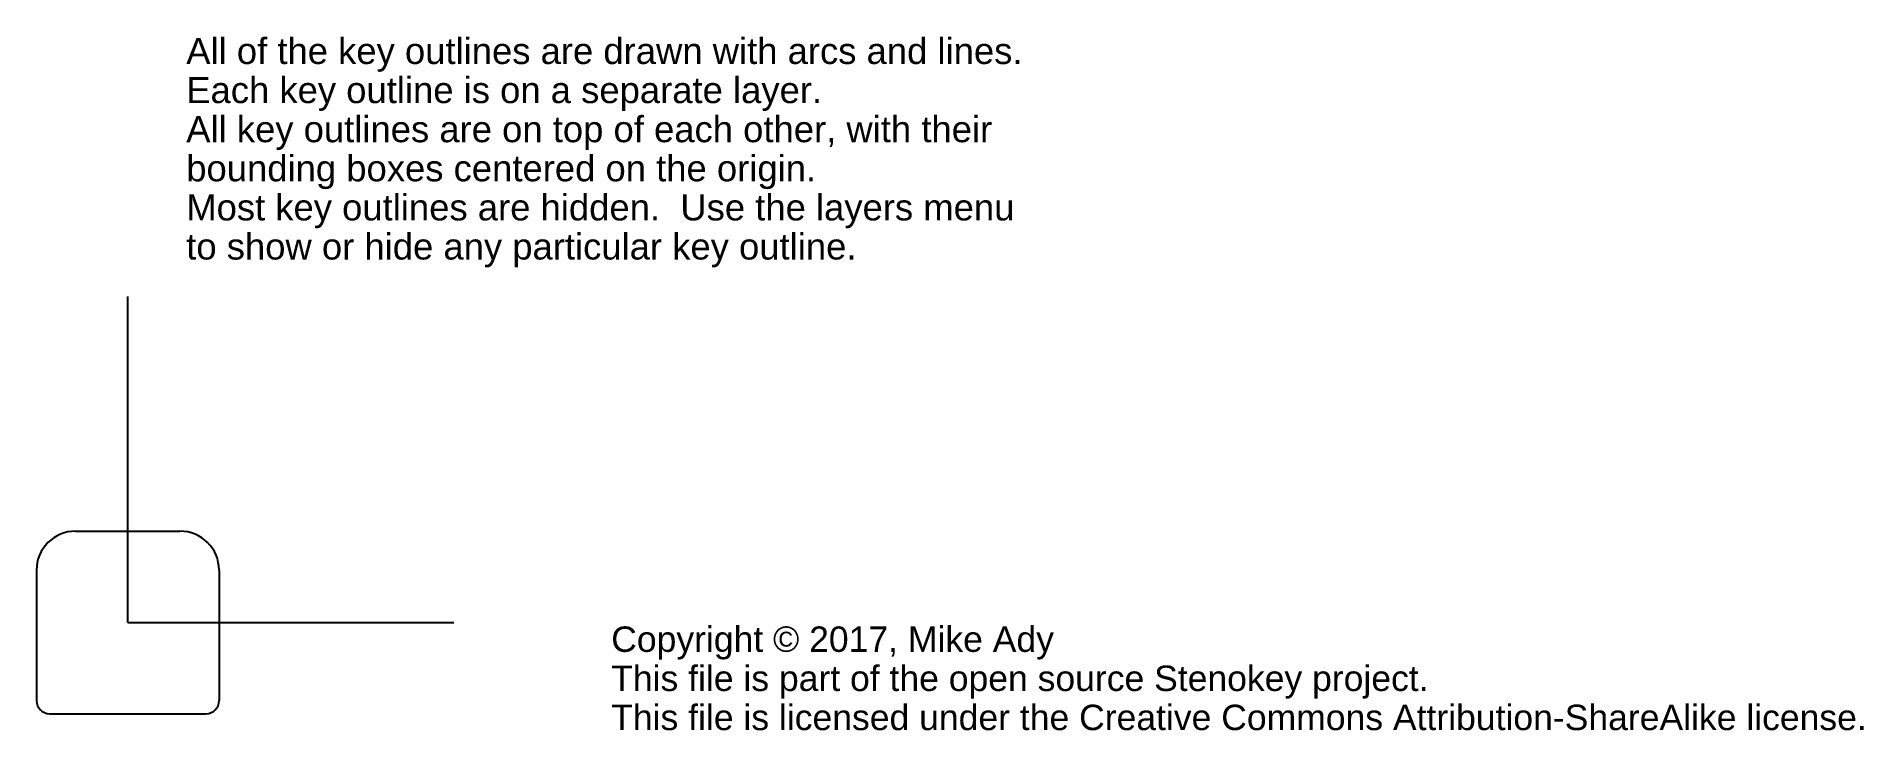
# Model space of a CAD drawing. Header units: inches. Extents: x -7 to 133, y -8 to 45.
import ezdxf

# ---------------------------------------------------------------- set-up
doc = ezdxf.new("R2010")
doc.units = ezdxf.units.IN
doc.header["$MEASUREMENT"] = 0
doc.layers.add('upper', color=7, linetype='Continuous')
doc.styles.get("Standard").update_dxf_attribs({"font": 'arial.ttf'})

msp = doc.modelspace()

# ---------------------------------------------------------------- linework, layer by layer
for q in [(0, 25), (25, 0)]:
    msp.add_line((0, 0), q)
at = {"layer": 'upper'}
for p, q in [((-4, 7), (4, 7)), ((-7, 4), (-7, -6)), ((7, 4), (7, -6)), ((-6, -7), (6, -7))]:
    msp.add_line(p, q, dxfattribs=at)
for centre, radius, start, end in [((-4, 4), 3, 90, 180), ((4, 4), 3, 0, 90), ((-6, -6), 1, 180, 270), ((6, -6), 1, 270, 0)]:
    msp.add_arc(centre, radius, start, end, dxfattribs=at)

# ---------------------------------------------------------------- texts
for s, height, p in [('All of the key outlines are drawn with arcs and lines.', 2, (4.48, 42.84)), ('Each key outline is on a separate layer.', 2, (4.48, 39.84)), ('All key outlines are on top of each other, with their', 2, (4.48, 36.84)), ('bounding boxes centered on the origin.', 2, (4.48, 33.84)), ('Most key outlines are hidden.  Use the layers menu', 2, (4.48, 30.84)), ('to show or hide any particular key outline.', 2, (4.48, 27.84)), ('Copyright © 2017, Mike Ady', 1.95, (37.07, -2.26)), ('This file is part of the open source Stenokey project.', 1.95, (37.07, -5.26)), ('This file is licensed under the Creative Commons Attribution-ShareAlike license.', 1.95, (37.07, -8.26))]:
    msp.add_text(s, height=height).set_placement(p)

doc.saveas('drawing.dxf')
